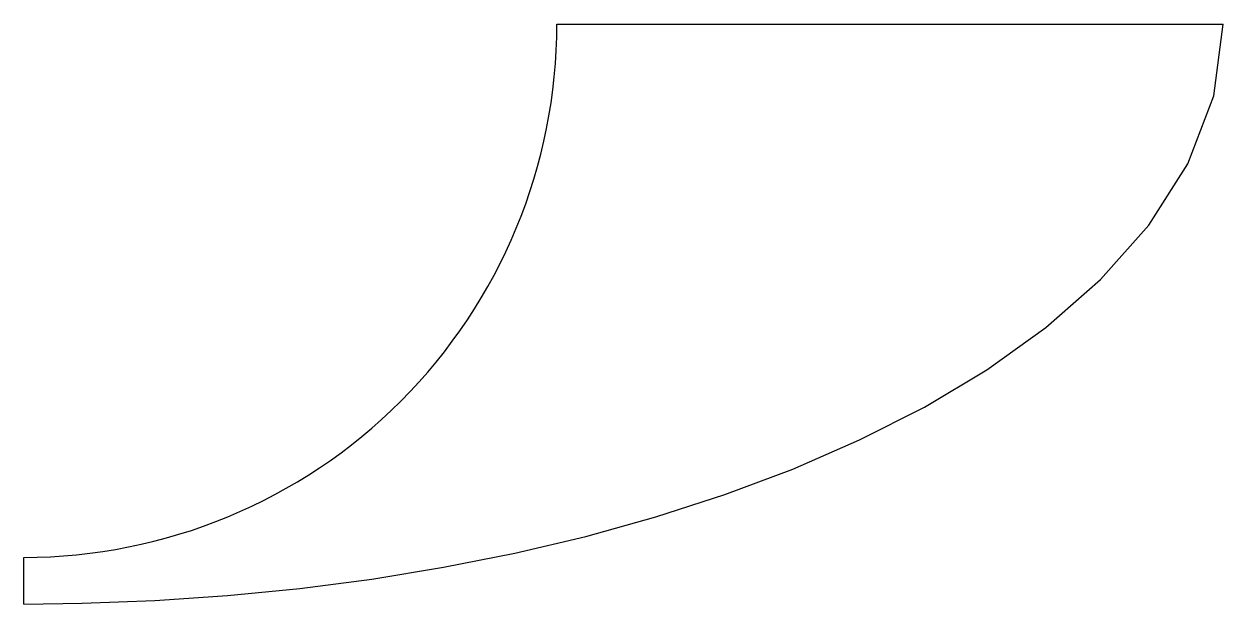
# Model space of a CAD drawing. Extents: x -106 to 74, y -48 to 39.
import ezdxf

# ---------------------------------------------------------------- set-up
doc = ezdxf.new("R2010")
doc.units = 0

msp = doc.modelspace()

# ---------------------------------------------------------------- linework, layer by layer
at = {"layer": 'PEC'}
msp.add_lwpolyline([(-105.727465, -41.022737, 0.198912), (-49.158923, -17.591279, 0.198912), (-25.727465, 38.977263, 0.198912)], format="xyb", dxfattribs=at)
for points in [[(-105.727465, -48.022737), (-96.975757, -47.919843), (-86.07051, -47.502408), (-75.182506, -46.760955), (-64.322011, -45.689698), (-53.500262, -44.28007), (-42.729932, -42.520406), (-32.025728, -40.395509), (-21.405178, -37.886038), (-10.889736, -34.96769), (-0.506345, -31.610117), (9.710269, -27.775479), (19.714123, -23.416573), (29.442597, -18.474491), (38.807873, -12.875948), (47.683107, -6.53107), (55.880147, 0.665726), (63.115704, 8.824141), (68.97062, 18.017202), (72.881494, 28.182147), (74.272535, 38.977263)], [(-25.727465, 38.977263), (74.272535, 38.977263)], [(-105.727465, -48.022737), (-105.727465, -41.022737)]]:
    msp.add_lwpolyline(points, dxfattribs=at)

doc.saveas('drawing.dxf')
